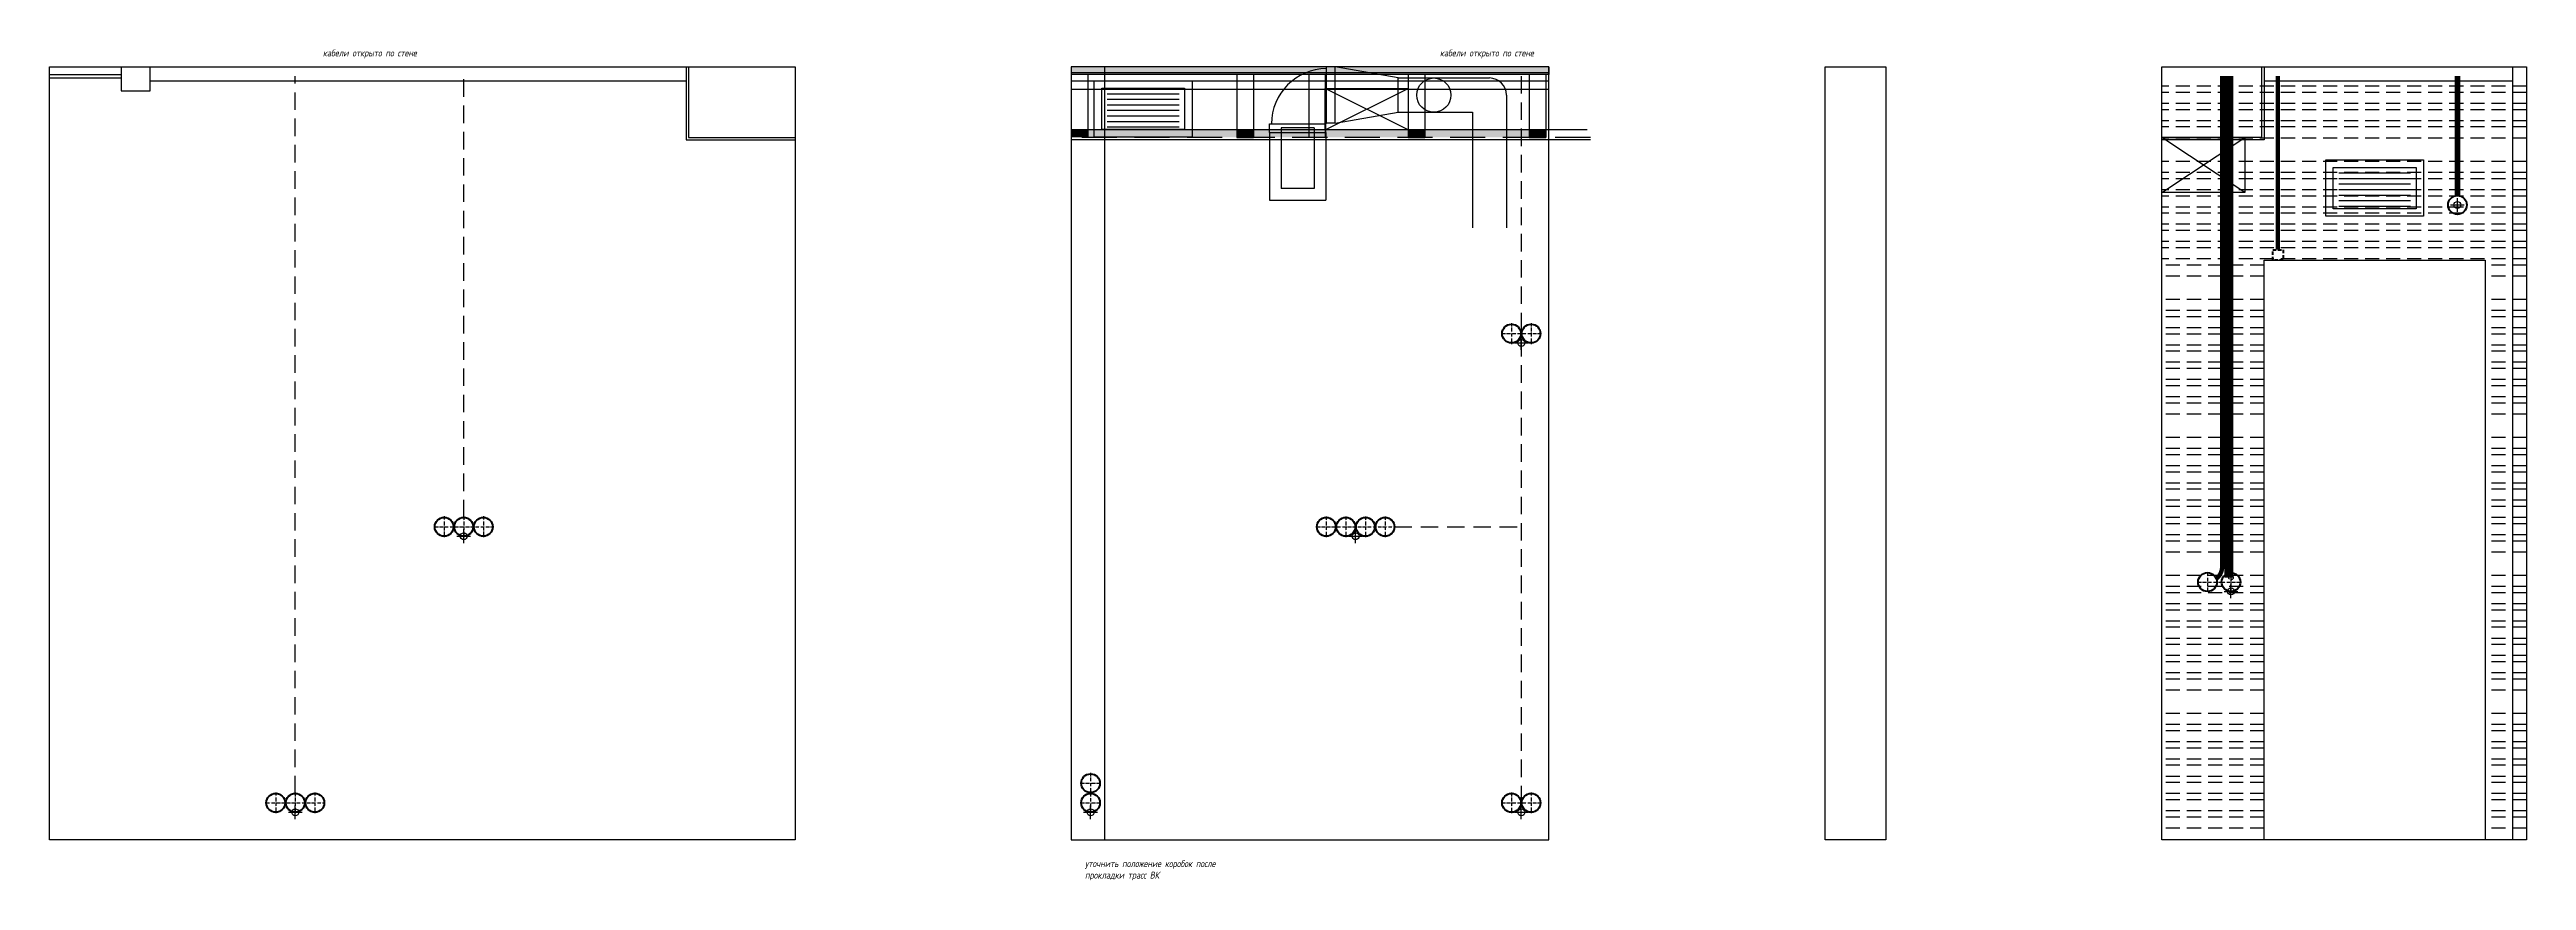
# Model space of a CAD drawing. Header units: millimetres. Extents: x -36531 to 56557, y -58468 to 154.
# Drawn here: x 46963 to 55933, y -31486 to -28475 of the extents above; entities that cross this region are included whole.
import ezdxf

# ---------------------------------------------------------------- set-up
doc = ezdxf.new("R2010")
doc.units = ezdxf.units.MM
doc.header["$PDMODE"] = 34
doc.header["$PDSIZE"] = 25
doc.linetypes.add('ACAD_ISO10W100', pattern=[18.5, 12, -3, 0.5, -3])
doc.linetypes.add('DASHED', pattern=[19.05, 12.7, -6.35])
for name, color, linetype in [('01 Черновое', 7, 'Continuous'), ('02 ОВиК', 7, 'Continuous'), ('02 ЭОМ и СС', 7, 'Continuous'), ('03 Потолок', 7, 'Continuous'), ('04 Лючки', 7, 'Continuous'), ('10 Перегородки', 7, 'Continuous'), ('11 Привязка размеры', 7, 'Continuous')]:
    doc.layers.add(name, color=color, linetype=linetype)
doc.layers.add('100 noprint', color=1, linetype='Continuous', plot=False)
doc.styles.add('ГОСТ-ISOCPEUR', font='isocpeui.ttf', dxfattribs={"width": 0.8})

msp = doc.modelspace()

# ---------------------------------------------------------------- hatches: boundary and pattern name
at = {"layer": '03 Потолок', "lineweight": -2}
h = msp.add_hatch(color=9, dxfattribs=at)
h.paths.add_polyline_path([(50783.1, -28558.4), (50783.1, -28538.4), (50663.1, -28538.4), (50663.1, -28558.4)])
h.paths.add_polyline_path([(50783.1, -28565.4), (50783.1, -28558.4), (50663.1, -28558.4), (50663.1, -28565.4)])
h.paths.add_polyline_path([(52393.1, -28558.4), (52393.1, -28538.4), (50783.1, -28538.4), (50783.1, -28558.4)])
h.paths.add_polyline_path([(52393.1, -28565.4), (52393.1, -28558.4), (50783.1, -28558.4), (50783.1, -28565.4)])
for points in [[(50723.1, -28793.4), (50723.1, -28766.4), (50663.1, -28766.4), (50663.1, -28793.4)], [(51323.1, -28793.4), (51323.1, -28766.4), (51263.1, -28766.4), (51263.1, -28793.4)], [(51943.1, -28793.4), (51943.1, -28766.4), (51883.1, -28766.4), (51883.1, -28793.4)], [(52381.9, -28793.4), (52381.9, -28766.4), (52321.9, -28766.4), (52321.9, -28793.4)]]:
    msp.add_hatch(color=252, dxfattribs=at).paths.add_polyline_path(points)
h = msp.add_hatch(color=9, dxfattribs=at)
h.paths.add_polyline_path([(51263.1, -28793.4), (51263.1, -28766.4), (50783.1, -28766.4), (50783.1, -28793.4)])
h.paths.add_polyline_path([(51423.1, -28793.4), (51423.1, -28766.4), (51323.1, -28766.4), (51323.1, -28793.4)])
h.paths.add_polyline_path([(51523.1, -28793.4), (51523.1, -28766.4), (51423.1, -28766.4), (51423.1, -28793.4)])
h.paths.add_polyline_path([(51883.1, -28793.4), (51883.1, -28766.4), (51583.1, -28766.4), (51583.1, -28793.4)])
h.paths.add_polyline_path([(52293.1, -28793.4), (52293.1, -28766.4), (51943.1, -28766.4), (51943.1, -28793.4)])
h.paths.add_polyline_path([(52321.9, -28793.4), (52321.9, -28766.4), (52293.1, -28766.4), (52293.1, -28793.4)])
h.paths.add_polyline_path([(51583.1, -28793.4), (51583.1, -28766.4), (51543.1, -28766.4), (51543.1, -28793.4)])
h.paths.add_polyline_path([(51543.1, -28793.4), (51543.1, -28766.4), (51523.1, -28766.4), (51523.1, -28793.4)])
h.paths.add_polyline_path([(50783.1, -28793.4), (50783.1, -28766.4), (50723.1, -28766.4), (50723.1, -28793.4)])

# ---------------------------------------------------------------- linework, layer by layer
at = {"layer": '01 Черновое'}
for p, q in [((52393.1, -28538.4), (50663.1, -28538.4)), ((50663.1, -28538.4), (50663.1, -31338.4)), ((50783.1, -28538.4), (50783.1, -31338.4)), ((52393.1, -31338.4), (52393.1, -28538.4)), ((51423.1, -28758.4), (51423.1, -28978.4)), ((51543.1, -28758.4), (51423.1, -28758.4)), ((51543.1, -28758.4), (51543.1, -28978.4)), ((51543.1, -28978.4), (51423.1, -28978.4)), ((50663.1, -31338.4), (52393.1, -31338.4))]:
    msp.add_line(p, q, dxfattribs=at)
for points in [[(46963.1, -31338.4), (46963.1, -28538.4), (49663.1, -28538.4), (49663.1, -31338.4)], [(53393.1, -31338.4), (53393.1, -28538.4), (53613.1, -28538.4), (53613.1, -31338.4)], [(55933.1, -28538.4), (55933.1, -31338.4), (54613.1, -31338.4), (54613.1, -28538.4)], [(55783.1, -29238.4), (55783.1, -31338.4), (54983.1, -31338.4), (54983.1, -29238.4)]]:
    msp.add_lwpolyline(points, close=True, dxfattribs=at)
at = {"layer": '02 ОВиК', "color": 6}
for p, q in [((51619.1, -28538.4), (51587.1, -28538.4)), ((51587.1, -28742.4), (51587.1, -28538.4)), ((51619.1, -28742.4), (51619.1, -28538.4)), ((51847.3, -28578.4), (51619.1, -28538.4)), ((51847.3, -28578.4), (52177.3, -28578.4)), ((51847.3, -28702.4), (51847.3, -28578.4)), ((50793.6, -28635.4), (51053.6, -28635.4)), ((50793.6, -28655.4), (51053.6, -28655.4)), ((50793.6, -28675.4), (51053.6, -28675.4)), ((50793.6, -28695.4), (51053.6, -28695.4)), ((51619.1, -28742.4), (51847.3, -28702.4)), ((51847.3, -28702.4), (52116.8, -28702.4)), ((52116.8, -28702.4), (52116.8, -29121.8)), ((52239.3, -28640.4), (52239.3, -29121.8)), ((50793.6, -28715.4), (51053.6, -28715.4)), ((50793.6, -28735.4), (51053.6, -28735.4)), ((50793.6, -28755.4), (51053.6, -28755.4)), ((51381.1, -28776.4), (51381.1, -28744.4)), ((51381.1, -28744.4), (51585.1, -28744.4)), ((51381.1, -28776.4), (51381.1, -29020.4)), ((51381.1, -28776.4), (51585.1, -28776.4)), ((51585.1, -28744.4), (51587.1, -28742.4)), ((51585.1, -28776.4), (51585.1, -28744.4)), ((51585.1, -28776.4), (51585.1, -29020.4)), ((51619.1, -28742.4), (51587.1, -28742.4)), ((55253.1, -28922.4), (55513.1, -28922.4)), ((55253.1, -28942.4), (55513.1, -28942.4)), ((55253.1, -28962.4), (55513.1, -28962.4)), ((51381.1, -29020.4), (51585.1, -29020.4)), ((55253.1, -28982.4), (55513.1, -28982.4)), ((55253.1, -29002.4), (55513.1, -29002.4)), ((55253.1, -29022.4), (55513.1, -29022.4)), ((55253.1, -29042.4), (55513.1, -29042.4))]:
    msp.add_line(p, q, dxfattribs=at)
for points in [[(50746.6, -28792.4), (50746.6, -28588.4), (51100.6, -28588.4), (51100.6, -28792.4)], [(55206.1, -29079.4), (55206.1, -28875.4), (55560.1, -28875.4), (55560.1, -29079.4)]]:
    msp.add_lwpolyline(points, close=True, dxfattribs=at)
at = {"layer": '02 ОВиК', "color": 6, "flags": 128}
for points in [[(50773.6, -28765.4), (50773.6, -28615.4), (51073.6, -28615.4), (51073.6, -28765.4)], [(55233.1, -29052.4), (55233.1, -28902.4), (55533.1, -28902.4), (55533.1, -29052.4)]]:
    msp.add_lwpolyline(points, close=True, dxfattribs=at)
at = {"layer": '02 ОВиК', "color": 6}
msp.add_circle((51976.3, -28640.4), 62, dxfattribs=at)
for centre, radius, start, end in [((51588.4, -28744.4), 200, 90.36574, 180), ((52177.3, -28640.4), 62, 0, 90)]:
    msp.add_arc(centre, radius, start, end, dxfattribs=at)
at = {"layer": '02 ЭОМ и СС', "linetype": 'DASHED', "ltscale": 5}
msp.add_line((48463.1, -30170.4), (48463.1, -28571.4), dxfattribs=at)
at = {"layer": '02 ЭОМ и СС', "linetype": 'DASHED', "ltscale": 5, "flags": 128}
for points in [[(47853.1, -31170.4), (47853.1, -28571.4)], [(52293.1, -28571.4), (52293.1, -31238.4)], [(51833.6, -30204.4), (52293.1, -30204.4)]]:
    msp.add_lwpolyline(points, dxfattribs=at)
at = {"layer": '02 ЭОМ и СС', "const_width": 16, "flags": 128}
msp.add_lwpolyline([(54809.9, -30392.3, 0.229101), (54831.1, -30348.4), (54831.1, -28571.4)], format="xyb", dxfattribs=at)
at = {"layer": '02 ЭОМ и СС', "color": 111, "const_width": 16}
msp.add_lwpolyline([(54847.1, -30388.3), (54847.1, -28571.4)], dxfattribs=at)
at = {"layer": '02 ЭОМ и СС', "color": 3, "const_width": 16, "flags": 128}
msp.add_lwpolyline([(54863.1, -30388.3), (54863.1, -28571.4)], dxfattribs=at)
at = {"layer": '02 ЭОМ и СС', "flags": 128}
msp.add_lwpolyline([(55033.1, -29200.4, 16, 16, 0), (55033.1, -28571.4, 16, 16, 0)], format="xyseb", dxfattribs=at)
at = {"layer": '02 ЭОМ и СС', "color": 5, "const_width": 20, "flags": 128}
msp.add_lwpolyline([(55683.1, -29004.4), (55683.1, -28571.4)], dxfattribs=at)
at = {"layer": '02 ЭОМ и СС', "linetype": 'DASHED', "lineweight": 40, "flags": 128}
msp.add_lwpolyline([(55014.1, -29238.4), (55014.1, -29200.4), (55052.1, -29200.4), (55052.1, -29238.4)], close=True, dxfattribs=at)
at = {"layer": '02 ЭОМ и СС', "color": 5, "lineweight": 40}
msp.add_circle((55683.1, -29038.4), 34, dxfattribs=at)
at = {"layer": '02 ЭОМ и СС', "color": 1, "lineweight": 40}
for centre in [(52257.6, -29504.4), (52328.6, -29504.4), (48392.1, -30204.4), (48463.1, -30204.4), (48534.1, -30204.4), (51657.6, -30204.4), (51728.6, -30204.4), (51799.6, -30204.4), (47782.1, -31204.4), (47853.1, -31204.4), (47924.1, -31204.4), (52257.6, -31204.4), (52328.6, -31204.4)]:
    msp.add_circle(centre, 34, dxfattribs=at)
at = {"layer": '02 ЭОМ и СС', "color": 3, "lineweight": 40}
for centre in [(51586.6, -30204.4), (54863.1, -30404.4)]:
    msp.add_circle(centre, 34, dxfattribs=at)
at = {"layer": '02 ЭОМ и СС', "lineweight": 40}
msp.add_circle((54778.1, -30404.4), 34, dxfattribs=at)
at = {"layer": '02 ЭОМ и СС', "color": 3, "linetype": 'DASHED'}
msp.add_circle((54863.1, -30388.3), 8, dxfattribs=at)
at = {"layer": '02 ЭОМ и СС', "color": 4, "lineweight": 40}
for centre in [(50733.1, -31133.4), (50733.1, -31204.4)]:
    msp.add_circle(centre, 34, dxfattribs=at)
at = {"layer": '03 Потолок', "color": 1, "lineweight": -2}
for p, q in [((46963.1, -28565.4), (47223.1, -28565.4)), ((46963.1, -28577.9), (47223.1, -28577.9)), ((47327.1, -28588.4), (49268.1, -28588.4)), ((50663.1, -28538.4), (50663.1, -28793.4)), ((50663.1, -28558.4), (52393.1, -28558.4)), ((50663.1, -28588.4), (52393.1, -28588.4)), ((50723.1, -28565.4), (50723.1, -28793.4)), ((51263.1, -28565.4), (51263.1, -28793.4)), ((51323.1, -28565.4), (51323.1, -28793.4)), ((51523.1, -28565.4), (51523.1, -28793.4)), ((51583.1, -28565.4), (51583.1, -28793.4)), ((51883.1, -28565.4), (51883.1, -28793.4)), ((51943.1, -28565.4), (51943.1, -28793.4)), ((52321.9, -28565.4), (52321.9, -28793.4)), ((52381.9, -28565.4), (52381.9, -28793.4)), ((54983.1, -28588.4), (55883.1, -28588.4)), ((50663.1, -28618.4), (52393.1, -28618.4))]:
    msp.add_line(p, q, dxfattribs=at)
at = {"layer": '03 Потолок', "color": 1, "ltscale": 10}
for p, q in [((47223.1, -28538.4), (47223.1, -28625.4)), ((47327.1, -28625.4), (47327.1, -28538.4)), ((52393.1, -28538.4), (50663.1, -28538.4)), ((52393.1, -28565.4), (50663.1, -28565.4)), ((52393.1, -28538.4), (52393.1, -28565.4)), ((47223.1, -28625.4), (47327.1, -28625.4)), ((52531.9, -28766.4), (50663.1, -28766.4)), ((52543.1, -28802.9), (50663.1, -28802.9))]:
    msp.add_line(p, q, dxfattribs=at)
at = {"layer": '03 Потолок', "color": 1, "linetype": 'DASHED', "ltscale": 10}
msp.add_line((52543.1, -28793.4), (50663.1, -28793.4), dxfattribs=at)
at = {"layer": '03 Потолок', "color": 1, "lineweight": -2, "flags": 128}
for points in [[(49268.1, -28538.4), (49268.1, -28802.9), (49663.1, -28802.9)], [(54983.1, -28538.4), (54983.1, -28802.9), (54613.1, -28802.9)]]:
    msp.add_lwpolyline(points, dxfattribs=at)
at = {"layer": '03 Потолок', "color": 1, "lineweight": -2}
for points in [[(49277.6, -28538.4), (49277.6, -28793.4), (49663.1, -28793.4)], [(54973.6, -28538.4), (54973.6, -28793.4), (54613.1, -28793.4)]]:
    msp.add_lwpolyline(points, dxfattribs=at)
for points in [[(51323.1, -28793.4), (51323.1, -28766.4), (51263.1, -28766.4), (51263.1, -28793.4)], [(51943.1, -28793.4), (51943.1, -28766.4), (51883.1, -28766.4), (51883.1, -28793.4)], [(52381.9, -28793.4), (52381.9, -28766.4), (52321.9, -28766.4), (52321.9, -28793.4)]]:
    msp.add_lwpolyline(points, close=True, dxfattribs=at)
at = {"layer": '04 Лючки', "color": 2, "lineweight": -2}
for p, q in [((51583.1, -28766.4), (51883.1, -28616.4)), ((51883.1, -28766.4), (51583.1, -28616.4)), ((54913.1, -28993.4), (54613.1, -28793.4)), ((54613.1, -28993.4), (54913.1, -28793.4))]:
    msp.add_line(p, q, dxfattribs=at)
for points in [[(51883.1, -28616.4), (51883.1, -28766.4), (51583.1, -28766.4), (51583.1, -28616.4)], [(54913.1, -28793.4), (54913.1, -28993.4), (54613.1, -28993.4), (54613.1, -28793.4)]]:
    msp.add_lwpolyline(points, close=True, dxfattribs=at)
at = {"layer": '10 Перегородки', "color": 3, "linetype": 'Continuous', "ltscale": 10}
msp.add_line((55883.1, -28538.4), (55883.1, -31338.4), dxfattribs=at)
at = {"layer": '100 noprint', "linetype": 'DASHED', "ltscale": 4}
for p, q in [((55933.1, -28608.4), (54613.1, -28608.4)), ((55933.1, -28630.9), (54613.1, -28630.9)), ((55933.1, -28670.9), (54613.1, -28670.9)), ((55933.1, -28693.4), (54613.1, -28693.4)), ((55933.1, -28733.4), (54613.1, -28733.4)), ((55933.1, -28755.9), (54613.1, -28755.9)), ((55933.1, -28795.9), (54613.1, -28795.9)), ((55933.1, -28880.9), (54613.1, -28880.9)), ((55933.1, -28920.9), (54613.1, -28920.9)), ((55933.1, -28943.4), (54613.1, -28943.4)), ((55933.1, -28983.4), (54613.1, -28983.4)), ((55933.1, -29005.9), (54613.1, -29005.9)), ((55933.1, -29045.9), (54613.1, -29045.9)), ((55933.1, -29068.4), (54613.1, -29068.4)), ((55933.1, -29108.4), (54613.1, -29108.4)), ((55933.1, -29130.9), (54613.1, -29130.9)), ((55933.1, -29170.9), (54613.1, -29170.9)), ((55933.1, -29193.4), (54613.1, -29193.4)), ((55933.1, -29233.4), (54613.1, -29233.4)), ((54983.1, -29255.9), (54613.1, -29255.9)), ((54983.1, -29295.9), (54613.1, -29295.9)), ((55933.1, -29255.9), (55783.1, -29255.9)), ((55933.1, -29295.9), (55783.1, -29295.9)), ((54983.1, -29380.9), (54613.1, -29380.9)), ((54983.1, -29420.9), (54613.1, -29420.9)), ((55933.1, -29380.9), (55783.1, -29380.9)), ((55933.1, -29420.9), (55783.1, -29420.9)), ((54983.1, -29443.4), (54613.1, -29443.4)), ((54983.1, -29483.4), (54613.1, -29483.4)), ((54983.1, -29505.9), (54613.1, -29505.9)), ((55933.1, -29443.4), (55783.1, -29443.4)), ((55933.1, -29483.4), (55783.1, -29483.4)), ((55933.1, -29505.9), (55783.1, -29505.9)), ((54983.1, -29545.9), (54613.1, -29545.9)), ((54983.1, -29568.4), (54613.1, -29568.4)), ((55933.1, -29545.9), (55783.1, -29545.9)), ((55933.1, -29568.4), (55783.1, -29568.4)), ((54983.1, -29608.4), (54613.1, -29608.4)), ((54983.1, -29630.9), (54613.1, -29630.9)), ((54983.1, -29670.9), (54613.1, -29670.9)), ((55933.1, -29608.4), (55783.1, -29608.4)), ((55933.1, -29630.9), (55783.1, -29630.9)), ((55933.1, -29670.9), (55783.1, -29670.9)), ((54983.1, -29693.4), (54613.1, -29693.4)), ((54983.1, -29733.4), (54613.1, -29733.4)), ((54983.1, -29755.9), (54613.1, -29755.9)), ((55933.1, -29693.4), (55783.1, -29693.4)), ((55933.1, -29733.4), (55783.1, -29733.4)), ((55933.1, -29755.9), (55783.1, -29755.9)), ((54983.1, -29795.9), (54613.1, -29795.9)), ((55933.1, -29795.9), (55783.1, -29795.9)), ((54983.1, -29880.9), (54613.1, -29880.9)), ((54983.1, -29920.9), (54613.1, -29920.9)), ((54983.1, -29943.4), (54613.1, -29943.4)), ((55933.1, -29880.9), (55783.1, -29880.9)), ((55933.1, -29920.9), (55783.1, -29920.9)), ((55933.1, -29943.4), (55783.1, -29943.4)), ((54983.1, -29983.4), (54613.1, -29983.4)), ((54983.1, -30005.9), (54613.1, -30005.9)), ((54983.1, -30045.9), (54613.1, -30045.9)), ((55933.1, -29983.4), (55783.1, -29983.4)), ((55933.1, -30005.9), (55783.1, -30005.9)), ((55933.1, -30045.9), (55783.1, -30045.9)), ((54983.1, -30068.4), (54613.1, -30068.4)), ((54983.1, -30108.4), (54613.1, -30108.4)), ((54983.1, -30130.9), (54613.1, -30130.9)), ((55933.1, -30068.4), (55783.1, -30068.4)), ((55933.1, -30108.4), (55783.1, -30108.4)), ((55933.1, -30130.9), (55783.1, -30130.9)), ((54983.1, -30170.9), (54613.1, -30170.9)), ((54983.1, -30193.4), (54613.1, -30193.4)), ((55933.1, -30170.9), (55783.1, -30170.9)), ((55933.1, -30193.4), (55783.1, -30193.4)), ((54983.1, -30233.4), (54613.1, -30233.4)), ((54983.1, -30255.9), (54613.1, -30255.9)), ((54983.1, -30295.9), (54613.1, -30295.9)), ((55933.1, -30233.4), (55783.1, -30233.4)), ((55933.1, -30255.9), (55783.1, -30255.9)), ((55933.1, -30295.9), (55783.1, -30295.9)), ((54983.1, -30380.9), (54613.1, -30380.9)), ((55933.1, -30380.9), (55783.1, -30380.9)), ((54983.1, -30420.9), (54613.1, -30420.9)), ((54983.1, -30443.4), (54613.1, -30443.4)), ((54983.1, -30483.4), (54613.1, -30483.4)), ((55933.1, -30420.9), (55783.1, -30420.9)), ((55933.1, -30443.4), (55783.1, -30443.4)), ((55933.1, -30483.4), (55783.1, -30483.4)), ((54983.1, -30505.9), (54613.1, -30505.9)), ((54983.1, -30545.9), (54613.1, -30545.9)), ((54983.1, -30568.4), (54613.1, -30568.4)), ((55933.1, -30505.9), (55783.1, -30505.9)), ((55933.1, -30545.9), (55783.1, -30545.9)), ((55933.1, -30568.4), (55783.1, -30568.4)), ((54983.1, -30608.4), (54613.1, -30608.4)), ((54983.1, -30630.9), (54613.1, -30630.9)), ((54983.1, -30670.9), (54613.1, -30670.9)), ((55933.1, -30608.4), (55783.1, -30608.4)), ((55933.1, -30630.9), (55783.1, -30630.9)), ((55933.1, -30670.9), (55783.1, -30670.9)), ((54983.1, -30693.4), (54613.1, -30693.4)), ((54983.1, -30733.4), (54613.1, -30733.4)), ((54983.1, -30755.9), (54613.1, -30755.9)), ((55933.1, -30693.4), (55783.1, -30693.4)), ((55933.1, -30733.4), (55783.1, -30733.4)), ((55933.1, -30755.9), (55783.1, -30755.9)), ((54983.1, -30795.9), (54613.1, -30795.9)), ((55933.1, -30795.9), (55783.1, -30795.9)), ((54983.1, -30880.9), (54613.1, -30880.9)), ((54983.1, -30920.9), (54613.1, -30920.9)), ((54983.1, -30943.4), (54613.1, -30943.4)), ((55933.1, -30880.9), (55783.1, -30880.9)), ((55933.1, -30920.9), (55783.1, -30920.9)), ((55933.1, -30943.4), (55783.1, -30943.4)), ((54983.1, -30983.4), (54613.1, -30983.4)), ((54983.1, -31005.9), (54613.1, -31005.9)), ((55933.1, -30983.4), (55783.1, -30983.4)), ((55933.1, -31005.9), (55783.1, -31005.9)), ((54983.1, -31045.9), (54613.1, -31045.9)), ((54983.1, -31068.4), (54613.1, -31068.4)), ((54983.1, -31108.4), (54613.1, -31108.4)), ((55933.1, -31045.9), (55783.1, -31045.9)), ((55933.1, -31068.4), (55783.1, -31068.4)), ((55933.1, -31108.4), (55783.1, -31108.4)), ((54983.1, -31130.9), (54613.1, -31130.9)), ((54983.1, -31170.9), (54613.1, -31170.9)), ((54983.1, -31193.4), (54613.1, -31193.4)), ((55933.1, -31130.9), (55783.1, -31130.9)), ((55933.1, -31170.9), (55783.1, -31170.9)), ((55933.1, -31193.4), (55783.1, -31193.4)), ((54983.1, -31233.4), (54613.1, -31233.4)), ((54983.1, -31255.9), (54613.1, -31255.9)), ((54983.1, -31295.9), (54613.1, -31295.9)), ((55933.1, -31233.4), (55783.1, -31233.4)), ((55933.1, -31255.9), (55783.1, -31255.9)), ((55933.1, -31295.9), (55783.1, -31295.9))]:
    msp.add_line(p, q, dxfattribs=at)
at = {"layer": '100 noprint'}
msp.add_lwpolyline([(55783.1, -29238.4), (55783.1, -31338.4), (54983.1, -31338.4), (54983.1, -29238.4)], close=True, dxfattribs=at)
at = {"layer": '11 Привязка размеры', "linetype": 'ACAD_ISO10W100'}
for p, q in [((52223.6, -29504.4), (52362.6, -29504.4)), ((52257.6, -29466.5), (52257.6, -29542.3)), ((52328.6, -29466.3), (52328.6, -29542.1)), ((48358.1, -30204.4), (48568.1, -30204.4)), ((48392.1, -30166.3), (48392.1, -30242.1)), ((48463.1, -30166.5), (48463.1, -30242.3)), ((48534.1, -30166.3), (48534.1, -30242.1)), ((51552.6, -30204.4), (51833.6, -30204.4)), ((51586.6, -30166.5), (51586.6, -30242.3)), ((51657.6, -30166.5), (51657.6, -30242.3)), ((51728.6, -30166.5), (51728.6, -30242.3)), ((51799.6, -30166.5), (51799.6, -30242.3)), ((54744.1, -30404.4), (54826.1, -30404.4)), ((54778.1, -30370.4), (54778.1, -30438.4)), ((54829.1, -30404.4), (54897.1, -30404.4)), ((54863.1, -30370.4), (54863.1, -30438.4)), ((50733.1, -31095.5), (50733.1, -31242.3)), ((47748.1, -31204.4), (47958.1, -31204.4)), ((47782.1, -31166.3), (47782.1, -31242.1)), ((47853.1, -31166.5), (47853.1, -31242.3)), ((47924.1, -31166.3), (47924.1, -31242.1)), ((50699.1, -31133.4), (50767.1, -31133.4)), ((50699.1, -31204.4), (50767.1, -31204.4)), ((52223.6, -31204.4), (52362.6, -31204.4)), ((52257.6, -31166.5), (52257.6, -31242.3)), ((52328.6, -31166.3), (52328.6, -31242.1))]:
    msp.add_line(p, q, dxfattribs=at)
at = {"layer": '11 Привязка размеры', "lineweight": -2}
for p in [(55683.1, -29038.4), (52293.1, -29538.4), (48463.1, -30238.4), (51693.1, -30238.4), (54863.1, -30438.4), (47853.1, -31238.4), (50733.1, -31238.4), (52293.1, -31238.4)]:
    msp.add_point(p, dxfattribs=at)

# ---------------------------------------------------------------- texts
at = {"layer": '02 ЭОМ и СС', "char_height": 25, "width": 466.409, "attachment_point": 1, "style": 'ГОСТ-ISOCPEUR'}
for s, insert in [('{кабели открыто по стене}', (47952.9, -28475.4)), ('{кабели открыто по стене}', (51998.1, -28475.4)), ('{уточнить положение коробок после прокладки трасс ВК}', (50713, -31412.1))]:
    msp.add_mtext(s, dxfattribs=dict(at, insert=insert))

doc.saveas('drawing.dxf')
